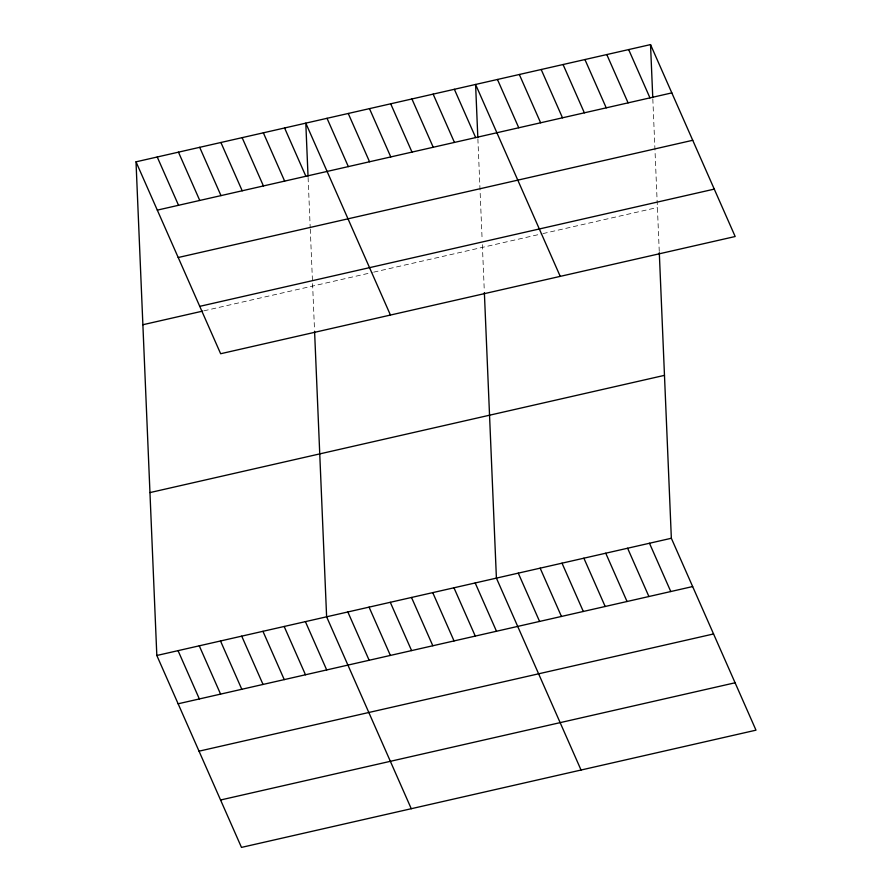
<?xml version="1.0" encoding="UTF-8"?>
<svg xmlns="http://www.w3.org/2000/svg" width="892" height="892" viewBox="0 0 892 892"><rect width="100%" height="100%" fill="white"/><g stroke="black" fill="none" stroke-linecap="round" stroke-linejoin="round"><path stroke-width="0.67" stroke-dasharray="4.46 3.34" d="M203.9 310.829L372.365 272.45M373.692 272.149L541.634 233.882M542.916 233.593L657.393 207.513M652.821 98.901L659.255 251.41M477.878 138.762L482.115 239.223M482.349 244.653L484.311 291.26M308.097 177.441L310.204 227.672M310.271 229.032L314.519 329.951"/><path stroke-width="1.34" d="M136.008 161.831L650.524 44.6L735.175 236.514L220.647 353.734L136.008 161.831L156.825 655.486L241.476 847.4L755.992 730.169L671.353 538.266L659.299 252.704M157.315 210.122L671.832 92.891M178.21 257.509L692.727 140.289M199.752 306.346L714.269 189.115M142.876 324.733L202.573 311.13M149.956 492.585L664.473 375.354M156.825 655.486L671.353 538.266M178.132 703.788L692.649 586.557M199.028 751.176L713.555 633.956M220.569 800.001L735.086 682.781M628.659 49.584L649.956 97.875M606.794 54.568L628.091 102.859M584.929 59.541L606.226 107.843M563.064 64.525L584.36 112.816M541.188 69.509L562.495 117.8M519.322 74.493L540.63 122.784M497.457 79.477L518.754 127.768M560.232 276.364L475.592 84.461L477.822 137.401M454.363 89.289L475.67 137.58M649.476 543.25L670.784 591.541M433.144 94.128L454.441 142.419M627.611 548.234L648.908 596.525M411.926 98.967L433.222 147.258M605.746 553.207L627.043 601.498M390.696 103.795L411.993 152.086M583.881 558.191L605.177 606.482M369.478 108.634L390.774 156.925M562.016 563.175L583.312 611.466M348.248 113.474L369.544 161.764M540.151 568.159L561.447 616.45M327.029 118.301L348.326 166.603M518.274 573.143L539.582 621.434M390.44 315.054L305.8 123.141L308.03 176.092M581.049 770.03L496.409 578.116L484.367 292.554M284.581 127.98L305.878 176.27M475.191 582.955L496.487 631.246M263.352 132.808L284.648 181.109M453.961 587.795L475.269 636.085M242.133 137.647L263.43 185.937M432.743 592.622L454.039 640.924M220.904 142.486L242.2 190.776M411.513 597.462L432.821 645.752M199.685 147.314L220.982 195.616M390.295 602.301L411.591 650.591M178.456 152.153L199.752 200.444M369.065 607.14L390.373 655.43M157.237 156.992L178.534 205.283M347.847 611.968L369.143 660.258M411.268 808.721L326.617 616.807L314.575 331.244M305.398 621.646L326.695 669.937M284.169 626.474L305.477 674.765M262.95 631.313L284.247 679.604M241.721 636.152L263.029 684.443M220.502 640.98L241.799 689.271M199.273 645.819L220.58 694.11M178.054 650.658L199.351 698.949M650.524 44.6L652.766 97.54"/></g></svg>
